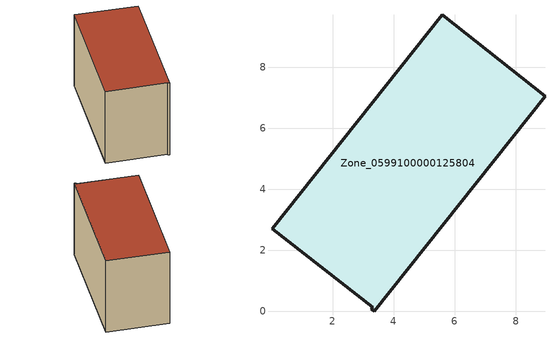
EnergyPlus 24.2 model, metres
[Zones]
Zone_0599100000125804
 floor ground (C_G): 3.37,0 3.27,0.07 3.32,0.13 0.01,2.71 5.6,9.72 8.96,7.04 z0.46
 wall outside (C_F): 3.37,0 8.96,7.04 5.6,9.72 0.01,2.71 3.32,0.13 3.27,0.07 3.37,0 z0.46:6.18
 roof outside (C_R): 3.27,0.07 3.37,0 8.96,7.04 5.6,9.72 0.01,2.71 3.32,0.13 z6.18
[BUILDING]
Pand.0599100000125804: North Axis=0; Terrain=City; Loads Convergence Tolerance Value=0.04; Temperature Convergence Tolerance Value=0.4; Solar Distribution=FullExterior; Maximum Number of Warmup Days=25; Minimum Number of Warmup Days=1
[Site:Location]
Rotterdam.The.Hague.AP_ZH_NLD Design_Conditions: Latitude=51.96; Longitude=4.45; Time Zone=1; Elevation=-4.5
[SITE:GROUNDTEMPERATURE:BUILDINGSURFACE]
18, 18, 18, 18, 18, 18, 18, 18, 18, 18, 18, 18
[MATERIAL] Thermal Absorptance=0.9; Solar Absorptance=0.7; Visible Absorptance=0.7
Name | Roughness | Thickness | Conductivity | Density | Specific Heat
G.TI.1946-1964 | MediumSmooth | 0.15 | 1 | 540 | 1210
F.TI.1946-1964 | Rough | 0.3 | 0.857143 | 1920 | 840
R.TI.1946-1964 | MediumRough | 0.2 | 0.277778 | 1500 | 1000
[CONSTRUCTION]
C_G: G.TI.1946-1964
C_F: F.TI.1946-1964
C_R: R.TI.1946-1964
[ZONE]
Zone_0599100000125804: Type=1; Multiplier=1; Ceiling Height=Autocalculate; Volume=Autocalculate; Floor Area=autocalculate; Part of Total Floor Area=Yes
[ZONEINFILTRATION:DESIGNFLOWRATE]
Infil_Zone_0599100000125804: Zone or ZoneList or Space or SpaceList=Zone_0599100000125804; Schedule=AlwaysOn; Design Flow Rate Calculation Method=Flow/Area; Flow Rate per Floor Area=0.003; Constant Term Coefficient=1; Temperature Term Coefficient=0; Velocity Term Coefficient=0; Velocity Squared Term Coefficient=0
[HVACTEMPLATE:ZONE:IDEALLOADSAIRSYSTEM]
Zone_0599100000125804: Maximum Heating Supply Air Temperature=50; Minimum Cooling Supply Air Temperature=13; Maximum Heating Supply Air Humidity Ratio=0.0156; Minimum Cooling Supply Air Humidity Ratio=0.0077; Heating Limit=NoLimit; Cooling Limit=NoLimit; Dehumidification Control Type=ConstantSensibleHeatRatio; Cooling Sensible Heat Ratio=0.7; Dehumidification Setpoint=60; Humidification Control Type=None; Humidification Setpoint=30; Outdoor Air Method=None; Outdoor Air Flow Rate per Person=0.00944; Outdoor Air Flow Rate per Zone Floor Area=0; Outdoor Air Flow Rate per Zone=0; Demand Controlled Ventilation Type=None; Outdoor Air Economizer Type=NoEconomizer; Heat Recovery Type=None; Sensible Heat Recovery Effectiveness=0.7; Latent Heat Recovery Effectiveness=0.65
[ZONECONTROL:THERMOSTAT]
ThermostatControl_Zone_0599100000125804: Zone or ZoneList=Zone_0599100000125804; Control Type Schedule=DualSetpointControlType; Control 1=Thermostat_Zone_0599100000125804; Temperature Difference Between Cutout And Setpoint=0
[THERMOSTATSETPOINT:DUALSETPOINT]
Thermostat_Zone_0599100000125804: Heating Setpoint Temperature Schedule=HeatingSetpoint_Zone_0599100000125804; Cooling Setpoint Temperature Schedule=CoolingSetpoint_Zone_0599100000125804
[SCHEDULE:COMPACT]
HeatingSetpoint_Zone_0599100000125804: Through: 12/31, For: AllDays, Until: 24:00, 21
CoolingSetpoint_Zone_0599100000125804: Through: 12/31, For: AllDays, Until: 24:00, 24
DualSetpointControlType: Through: 12/31, For: AllDays, Until: 24:00, 4
AlwaysOn: Through: 12/31, For: AllDays, Until: 24:00, 1
